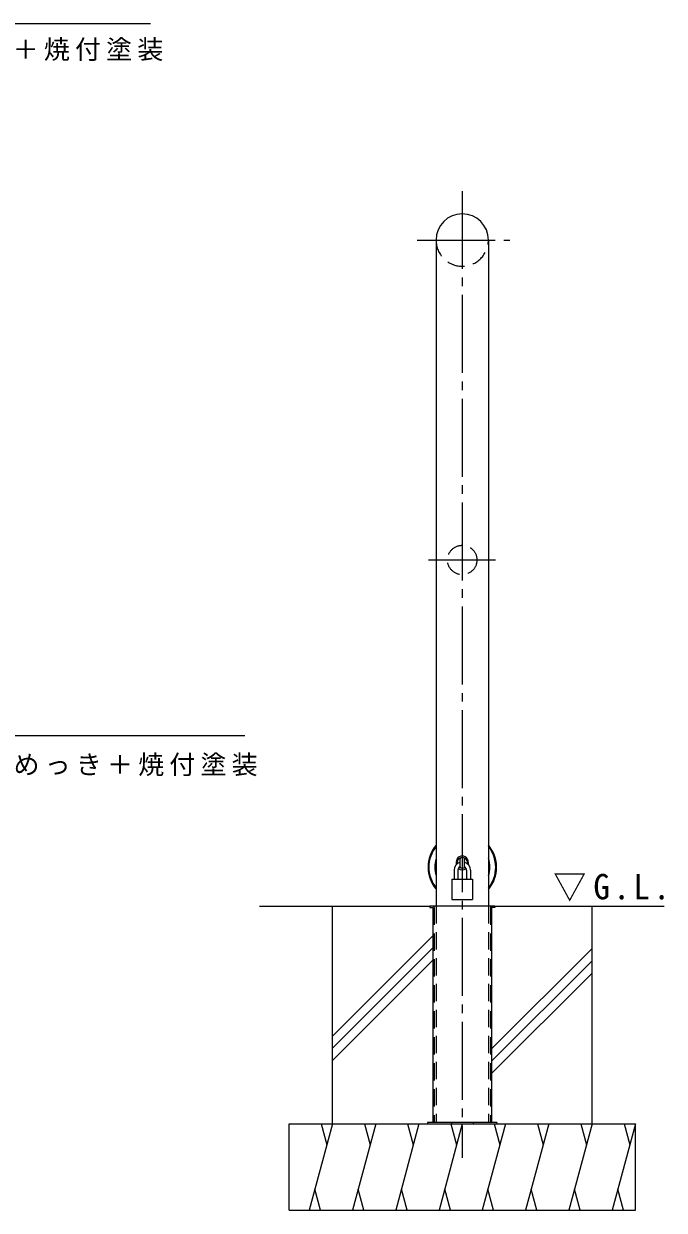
# Model space of a CAD drawing. Units: millimetres at full size, sheet at 1:10; details may follow other scales. Extents: x -1716 to 1847, y -1363 to 905.
# Drawn here: x -269 to 471, y -509 to 862 of the extents above; entities that cross this region are included whole.
import ezdxf

# ---------------------------------------------------------------- set-up
doc = ezdxf.new("R2010")
doc.units = ezdxf.units.MM
doc.header["$LTSCALE"] = 10
doc.linetypes.add('CHAIN2', pattern=[12, 9, -1, 1, -1])
doc.linetypes.add('DASHED2', pattern=[3, 2, -1])
for name, color, linetype, lineweight in [('C-0_通り芯', 4, 'Continuous', 9), ('C-1_躯体', 7, 'Continuous', 9), ('C-2_仕上', 3, 'Continuous', 9), ('C-3_寸法', 3, 'DASHED2', 9), ('C-5_建具', 7, 'Continuous', 9), ('C-6_間仕切', 2, 'Continuous', 9), ('C-E_見え係り', 6, 'Continuous', 5)]:
    doc.layers.add(name, color=color, linetype=linetype, lineweight=lineweight)
doc.styles.add('ＭＳ ゴシック', font='')
doc.styles.get('ＭＳ ゴシック').set_extended_font_data('MS Gothic')

msp = doc.modelspace()

# ---------------------------------------------------------------- linework, layer by layer
at = {"layer": 'C-0_通り芯', "color": 7, "linetype": 'CHAIN2'}
for p, q in [((237.29, 668.46), (237.29, -448.83)), ((185.4, 611.94), (292.43, 611.94)), ((198.51, 242.19), (275.63, 242.19))]:
    msp.add_line(p, q, dxfattribs=at)
at = {"layer": 'C-0_通り芯'}
for p, q in [((230.29, -106.97), (230.29, -108.88)), ((244.29, -106.97), (244.29, -108.88)), ((199.79, -157.81), (199.79, -159.31)), ((199.79, -157.81), (199.79, -159.31)), ((274.79, -157.81), (199.79, -157.81)), ((199.79, -159.31), (203.29, -159.31)), ((203.29, -159.31), (203.29, -407.81)), ((271.29, -159.31), (271.29, -407.81)), ((274.79, -159.31), (271.29, -159.31)), ((274.79, -157.81), (274.79, -159.31))]:
    msp.add_line(p, q, dxfattribs=at)
at = {"layer": 'C-0_通り芯', "linetype": 'DASHED2'}
for p, q in [((204.79, -159.31), (204.79, -407.81)), ((269.79, -159.31), (269.79, -407.81))]:
    msp.add_line(p, q, dxfattribs=at)
at = {"layer": 'C-0_通り芯'}
for centre, start, end in [((237.29, -106.97), 359.99939, 180.00061), ((237.29, -108.88), 179.99939, 187.6925), ((237.29, -108.88), 352.30522, 0.00061), ((237.29, -108.88), 229.58139, 310.41597)]:
    msp.add_arc(centre, 7, start, end, dxfattribs=at)
at = {"layer": 'C-0_通り芯', "linetype": 'DASHED2'}
for centre, start, end in [((203.29, -159.31), 0, 90), ((271.29, -159.31), 90, 180)]:
    msp.add_arc(centre, 1.5, start, end, dxfattribs=at)
at = {"layer": 'C-0_通り芯'}
for major_axis, start_param, end_param in [((-4.16, 39.58), 0.7667625, 2.1642506), ((-4.06, 38.59), 0.7980163, 2.132987), ((-4.16, 39.58), 3.9038804, 5.3103083), ((-4.06, 38.59), 3.9348512, 5.2793375), ((-3.35, 31.83), 1.154745, 1.7762584), ((-3.35, 31.83), 4.2848321, 4.9293566)]:
    msp.add_ellipse((237.35, -112.83), major_axis=major_axis, ratio=0.9945, start_param=start_param, end_param=end_param, dxfattribs=at)
at = {"layer": 'C-1_躯体', "color": 3}
for p, q in [((207.04, -52.83), (207.04, -157.81)), ((267.54, -68.33), (267.54, -157.81))]:
    msp.add_line(p, q, dxfattribs=at)
at = {"layer": 'C-1_躯体'}
for p, q in [((197.29, -407.81), (197.29, -409.31)), ((277.29, -407.81), (197.29, -407.81)), ((224.79, -407.81), (224.79, -409.31)), ((249.79, -407.81), (249.79, -409.31)), ((277.29, -407.81), (277.29, -409.31))]:
    msp.add_line(p, q, dxfattribs=at)
at = {"layer": 'C-2_仕上'}
for p, q in [((207.04, 611.94), (207.04, -87.2)), ((267.54, 611.94), (267.54, -87.13))]:
    msp.add_line(p, q, dxfattribs=at)
at = {"layer": 'C-2_仕上', "linetype": 'DASHED2'}
msp.add_circle((237.29, 242.19), 17, dxfattribs=at)
at = {"layer": 'C-2_仕上'}
msp.add_arc((237.29, 611.94), 30.25, 0, 180, dxfattribs=at)
at = {"layer": 'C-2_仕上', "linetype": 'DASHED2'}
msp.add_arc((237.29, 611.94), 30.25, 180.00047, 0.00047, dxfattribs=at)
at = {"layer": 'C-3_寸法'}
for p, q in [((207.04, -157.81), (207.04, -407.81)), ((267.54, -157.81), (267.54, -407.81))]:
    msp.add_line(p, q, dxfattribs=at)
at = {"layer": 'C-5_建具'}
for p, q in [((-122.72, 861.9), (-686.09, 861.9)), ((-13.72, 38.88), (-689.83, 38.88)), ((234.79, -112.58), (234.79, -103.04)), ((239.79, -112.58), (239.79, -103.04))]:
    msp.add_line(p, q, dxfattribs=at)
for centre, radius, start, end in [((237.29, -107.81), 6, 349.8367, 190.1633), ((235.79, -103.04), 1, 107.45982, 180), ((238.79, -103.04), 1, 0, 72.54018), ((237.29, -107.81), 6, 234.7027, 305.2973), ((235.79, -112.58), 1, 180, 252.54018), ((238.79, -112.58), 1, 287.45982, 0)]:
    msp.add_arc(centre, radius, start, end, dxfattribs=at)
at = {"layer": 'C-6_間仕切'}
for p, q in [((227.79, -116.31), (227.79, -126.81)), ((232.29, -116.31), (232.29, -126.81)), ((242.29, -116.31), (242.29, -126.81)), ((246.79, -116.31), (246.79, -126.81)), ((225.29, -126.81), (249.29, -126.81)), ((249.29, -126.81), (249.29, -150.31))]:
    msp.add_line(p, q, dxfattribs=at)
msp.add_lwpolyline([(225.29, -126.81), (225.29, -150.31), (249.29, -150.31)], dxfattribs=at)
for radius, start, end in [(9.5, 105.25735, 180), (9.5, 0, 74.74271), (5, 119.99915, 180), (5, 0, 60.00085)]:
    msp.add_arc((237.29, -116.31), radius, start, end, dxfattribs=at)
at = {"layer": 'C-E_見え係り'}
for p, q in [((3.07, -157.81), (199.79, -157.81)), ((87.29, -409.31), (87.29, -157.81)), ((274.79, -157.81), (470.69, -157.81)), ((387.29, -409.31), (387.29, -157.81)), ((203.29, -192), (87.29, -308)), ((203.29, -206.14), (87.29, -322.14)), ((387.29, -206.88), (271.29, -322.88)), ((203.29, -220.28), (87.29, -336.28)), ((387.29, -221.02), (271.29, -337.02)), ((387.29, -235.17), (271.29, -351.17)), ((37.29, -409.31), (437.29, -409.31)), ((37.29, -509.31), (37.29, -409.31)), ((87.29, -409.31), (60.5, -509.31)), ((74.24, -409.31), (80.77, -433.66)), ((137.29, -409.31), (110.5, -509.31)), ((124.24, -409.31), (130.77, -433.66)), ((187.29, -409.31), (160.5, -509.31)), ((174.24, -409.31), (180.77, -433.66)), ((237.29, -409.31), (210.5, -509.31)), ((224.24, -409.31), (230.77, -433.66)), ((287.29, -409.31), (260.5, -509.31)), ((274.24, -409.31), (280.77, -433.66)), ((337.29, -409.31), (310.5, -509.31)), ((324.24, -409.31), (330.77, -433.66)), ((387.29, -409.31), (360.5, -509.31)), ((374.24, -409.31), (380.77, -433.66)), ((437.29, -409.31), (410.5, -509.31)), ((424.24, -409.31), (430.77, -433.66)), ((437.29, -509.31), (437.29, -409.31)), ((73.55, -509.31), (67.02, -484.96)), ((123.55, -509.31), (117.02, -484.96)), ((173.55, -509.31), (167.02, -484.96)), ((223.55, -509.31), (217.02, -484.96)), ((273.55, -509.31), (267.02, -484.96)), ((323.55, -509.31), (317.02, -484.96)), ((373.55, -509.31), (367.02, -484.96)), ((423.55, -509.31), (417.02, -484.96)), ((37.29, -509.31), (437.29, -509.31))]:
    msp.add_line(p, q, dxfattribs=at)

# ---------------------------------------------------------------- texts
at = {"layer": 'C-5_建具', "char_height": 21.99, "attachment_point": 7, "style": 'ＭＳ ゴシック'}
for insert in [(-677.72, 818.75), (-568.72, -7.71)]:
    msp.add_mtext('\\T1.2;STK400\u3000溶融亜鉛めっき＋焼付塗装', dxfattribs=dict(at, insert=insert))
at = {"layer": 'C-5_建具', "color": 2, "insert": (342.44, -152.58), "char_height": 29.33, "attachment_point": 7, "style": 'ＭＳ ゴシック'}
msp.add_mtext('\\T1.22;\\W0.95;▽G.L.', dxfattribs=at)

doc.saveas('drawing.dxf')
